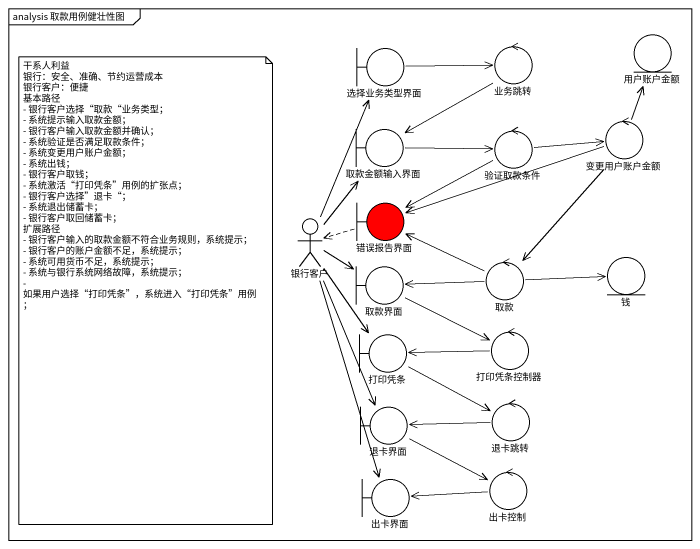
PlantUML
@startuml
mainframe analysis 取款用例健壮性图
control 业务跳转
entity 用户账户金额
boundary 选择业务类型界面
control 变更用户账户金额
boundary 取款金额输入界面
control 验证取款条件
actor 银行客户
boundary 错误报告界面 #FF0000
boundary 取款界面
control 取款
entity 钱
boundary 打印凭条
control 打印凭条控制器
boundary 退卡界面
control 退卡跳转
control 出卡控制
boundary 出卡界面
业务跳转 --> 取款金额输入界面
选择业务类型界面 -right-> 业务跳转
变更用户账户金额 -up-> 用户账户金额
变更用户账户金额 -left-> 错误报告界面
变更用户账户金额 --> 取款
取款金额输入界面 -right-> 验证取款条件
验证取款条件 -right-> 变更用户账户金额
验证取款条件 -left-> 错误报告界面
银行客户 -up-> 选择业务类型界面
银行客户 -up-> 取款金额输入界面
银行客户 -right-> 取款界面
银行客户 --> 打印凭条
银行客户 --> 退卡界面
银行客户 --> 出卡界面
错误报告界面 .left.> 银行客户
取款界面 <-right- 取款
取款界面 -right-> 打印凭条控制器
取款 -left-> 错误报告界面
取款 -right-> 钱
打印凭条 <-right- 打印凭条控制器
打印凭条 -right-> 退卡跳转
退卡界面 <-right- 退卡跳转
退卡界面 -right-> 出卡控制
出卡界面 <-right- 出卡控制
note as N1
  干系人利益
  银行：安全、准确、节约运营成本
  银行客户：便捷
  基本路径
  - 银行客户选择“取款“业务类型；
  - 系统提示输入取款金额；
  - 银行客户输入取款金额并确认；
  - 系统验证是否满足取款条件；
  - 系统变更用户账户金额；
  - 系统出钱；
  - 银行客户取钱；
  - 系统激活“打印凭条”用例的扩张点；
  - 银行客户选择”退卡“；
  - 系统退出储蓄卡；
  - 银行客户取回储蓄卡；
  扩展路径
  - 银行客户输入的取款金额不符合业务规则，系统提示；
  - 银行客户的账户金额不足，系统提示；
  - 系统可用货币不足，系统提示；
  - 系统与银行系统网络故障，系统提示；
  - 如果用户选择“打印凭条”，系统进入“打印凭条”用例；
end note
@enduml
